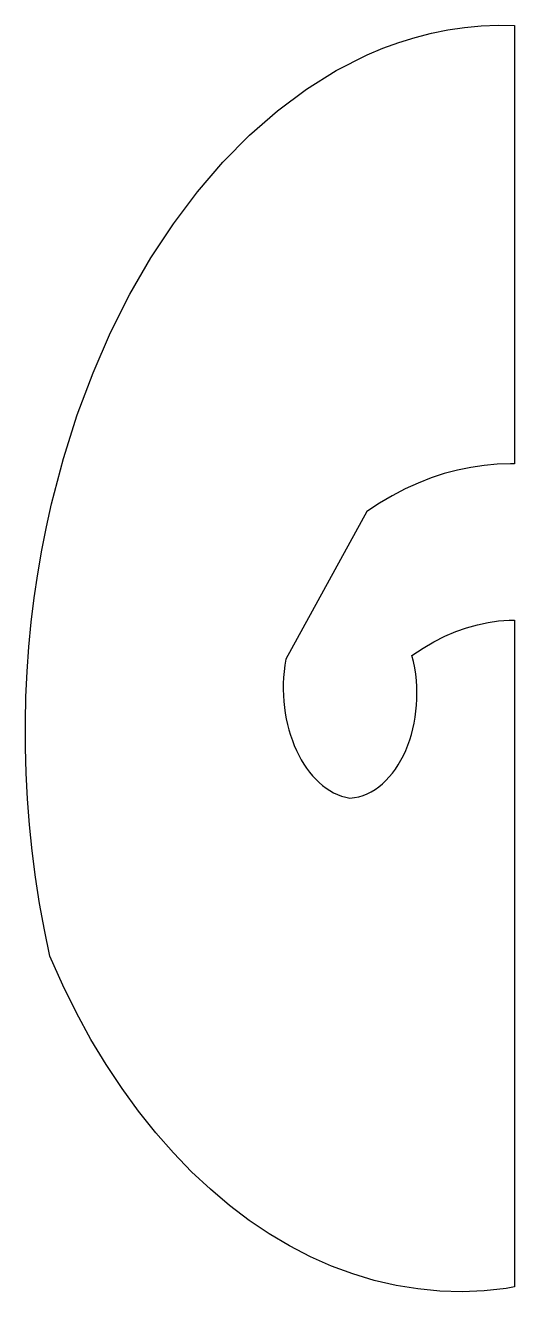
# Model space of a CAD drawing. Header units: centimetres. Extents: x -2.15 to 2.15, y -1.9 to 1.9.
# Drawn here: x 1.9273 to 2.1021, y 0.6011 to 1.0536 of the extents above; entities that cross this region are included whole.
import ezdxf

# ---------------------------------------------------------------- set-up
doc = ezdxf.new("R2010")
doc.units = ezdxf.units.CM
doc.header["$MEASUREMENT"] = 0
doc.layers.add('Layer 1', color=7, linetype='Continuous')

msp = doc.modelspace()

# ---------------------------------------------------------------- linework, layer by layer
at = {"layer": 'Layer 1', "color": 177}
msp.add_open_spline([(2.10212, 0.60283), (2.10212, 0.60283), (2.10212, 0.84106), (2.10212, 0.84106), (2.10212, 0.84106), (2.10212, 0.84106), (2.10011, 0.84106), (2.10011, 0.84106), (2.10011, 0.84106), (2.10011, 0.84106), (2.09638, 0.84079), (2.09638, 0.84079), (2.09638, 0.84079), (2.09638, 0.84079), (2.0926, 0.84025), (2.0926, 0.84025), (2.0926, 0.84025), (2.0926, 0.84025), (2.0888, 0.83944), (2.0888, 0.83944), (2.0888, 0.83944), (2.0888, 0.83944), (2.08496, 0.83835), (2.08496, 0.83835), (2.08496, 0.83835), (2.08496, 0.83835), (2.0811, 0.83697), (2.0811, 0.83697), (2.0811, 0.83697), (2.0811, 0.83697), (2.07721, 0.83531), (2.07721, 0.83531), (2.07721, 0.83531), (2.07721, 0.83531), (2.0733, 0.83334), (2.0733, 0.83334), (2.0733, 0.83334), (2.0733, 0.83334), (2.06938, 0.83108), (2.06938, 0.83108), (2.06938, 0.83108), (2.06938, 0.83108), (2.06544, 0.82849), (2.06544, 0.82849), (2.06544, 0.82849), (2.06544, 0.82849), (2.06598, 0.82626), (2.06598, 0.82626), (2.06598, 0.82626), (2.06598, 0.82626), (2.06642, 0.82401), (2.06642, 0.82401), (2.06642, 0.82401), (2.06642, 0.82401), (2.06677, 0.82177), (2.06677, 0.82177), (2.06677, 0.82177), (2.06677, 0.82177), (2.06701, 0.81952), (2.06701, 0.81952), (2.06701, 0.81952), (2.06701, 0.81952), (2.06717, 0.81728), (2.06717, 0.81728), (2.06717, 0.81728), (2.06717, 0.81728), (2.06722, 0.81505), (2.06722, 0.81505), (2.06722, 0.81505), (2.06722, 0.81505), (2.06719, 0.81284), (2.06719, 0.81284), (2.06719, 0.81284), (2.06719, 0.81284), (2.06708, 0.81065), (2.06708, 0.81065), (2.06708, 0.81065), (2.06708, 0.81065), (2.06687, 0.80849), (2.06687, 0.80849), (2.06687, 0.80849), (2.06687, 0.80849), (2.06658, 0.80636), (2.06658, 0.80636), (2.06658, 0.80636), (2.06658, 0.80636), (2.06621, 0.80426), (2.06621, 0.80426), (2.06621, 0.80426), (2.06621, 0.80426), (2.06576, 0.80222), (2.06576, 0.80222), (2.06576, 0.80222), (2.06576, 0.80222), (2.06523, 0.80021), (2.06523, 0.80021), (2.06523, 0.80021), (2.06523, 0.80021), (2.06462, 0.79825), (2.06462, 0.79825), (2.06462, 0.79825), (2.06462, 0.79825), (2.06395, 0.79635), (2.06395, 0.79635), (2.06395, 0.79635), (2.06395, 0.79635), (2.06319, 0.79451), (2.06319, 0.79451), (2.06319, 0.79451), (2.06319, 0.79451), (2.06238, 0.79274), (2.06238, 0.79274), (2.06238, 0.79274), (2.06238, 0.79274), (2.0615, 0.79104), (2.0615, 0.79104), (2.0615, 0.79104), (2.0615, 0.79104), (2.06054, 0.78942), (2.06054, 0.78942), (2.06054, 0.78942), (2.06054, 0.78942), (2.05953, 0.78787), (2.05953, 0.78787), (2.05953, 0.78787), (2.05953, 0.78787), (2.05846, 0.78641), (2.05846, 0.78641), (2.05846, 0.78641), (2.05846, 0.78641), (2.05733, 0.78505), (2.05733, 0.78505), (2.05733, 0.78505), (2.05733, 0.78505), (2.05614, 0.78377), (2.05614, 0.78377), (2.05614, 0.78377), (2.05614, 0.78377), (2.0549, 0.78261), (2.0549, 0.78261), (2.0549, 0.78261), (2.0549, 0.78261), (2.05361, 0.78154), (2.05361, 0.78154), (2.05361, 0.78154), (2.05361, 0.78154), (2.05226, 0.78058), (2.05226, 0.78058), (2.05226, 0.78058), (2.05226, 0.78058), (2.05088, 0.77975), (2.05088, 0.77975), (2.05088, 0.77975), (2.05088, 0.77975), (2.04944, 0.77902), (2.04944, 0.77902), (2.04944, 0.77902), (2.04944, 0.77902), (2.04796, 0.77843), (2.04796, 0.77843), (2.04796, 0.77843), (2.04796, 0.77843), (2.04644, 0.77797), (2.04644, 0.77797), (2.04644, 0.77797), (2.04644, 0.77797), (2.04488, 0.77764), (2.04488, 0.77764), (2.04488, 0.77764), (2.04488, 0.77764), (2.04328, 0.77745), (2.04328, 0.77745), (2.04328, 0.77745), (2.04328, 0.77745), (2.04178, 0.77776), (2.04178, 0.77776), (2.04178, 0.77776), (2.04178, 0.77776), (2.0403, 0.7782), (2.0403, 0.7782), (2.0403, 0.7782), (2.0403, 0.7782), (2.03886, 0.77875), (2.03886, 0.77875), (2.03886, 0.77875), (2.03886, 0.77875), (2.03746, 0.7794), (2.03746, 0.7794), (2.03746, 0.7794), (2.03746, 0.7794), (2.0361, 0.78016), (2.0361, 0.78016), (2.0361, 0.78016), (2.0361, 0.78016), (2.03477, 0.78103), (2.03477, 0.78103), (2.03477, 0.78103), (2.03477, 0.78103), (2.03349, 0.782), (2.03349, 0.782), (2.03349, 0.782), (2.03349, 0.782), (2.03225, 0.78306), (2.03225, 0.78306), (2.03225, 0.78306), (2.03225, 0.78306), (2.03106, 0.78421), (2.03106, 0.78421), (2.03106, 0.78421), (2.03106, 0.78421), (2.02992, 0.78545), (2.02992, 0.78545), (2.02992, 0.78545), (2.02992, 0.78545), (2.02883, 0.78677), (2.02883, 0.78677), (2.02883, 0.78677), (2.02883, 0.78677), (2.02778, 0.78817), (2.02778, 0.78817), (2.02778, 0.78817), (2.02778, 0.78817), (2.02679, 0.78965), (2.02679, 0.78965), (2.02679, 0.78965), (2.02679, 0.78965), (2.02586, 0.79121), (2.02586, 0.79121), (2.02586, 0.79121), (2.02586, 0.79121), (2.02498, 0.79283), (2.02498, 0.79283), (2.02498, 0.79283), (2.02498, 0.79283), (2.02416, 0.79451), (2.02416, 0.79451), (2.02416, 0.79451), (2.02416, 0.79451), (2.0234, 0.79626), (2.0234, 0.79626), (2.0234, 0.79626), (2.0234, 0.79626), (2.0227, 0.79806), (2.0227, 0.79806), (2.0227, 0.79806), (2.0227, 0.79806), (2.02206, 0.79992), (2.02206, 0.79992), (2.02206, 0.79992), (2.02206, 0.79992), (2.02149, 0.80182), (2.02149, 0.80182), (2.02149, 0.80182), (2.02149, 0.80182), (2.02098, 0.80378), (2.02098, 0.80378), (2.02098, 0.80378), (2.02098, 0.80378), (2.02055, 0.80577), (2.02055, 0.80577), (2.02055, 0.80577), (2.02055, 0.80577), (2.02019, 0.8078), (2.02019, 0.8078), (2.02019, 0.8078), (2.02019, 0.8078), (2.0199, 0.80987), (2.0199, 0.80987), (2.0199, 0.80987), (2.0199, 0.80987), (2.01968, 0.81196), (2.01968, 0.81196), (2.01968, 0.81196), (2.01968, 0.81196), (2.01953, 0.81409), (2.01953, 0.81409), (2.01953, 0.81409), (2.01953, 0.81409), (2.01947, 0.81623), (2.01947, 0.81623), (2.01947, 0.81623), (2.01947, 0.81623), (2.01948, 0.8184), (2.01948, 0.8184), (2.01948, 0.8184), (2.01948, 0.8184), (2.01957, 0.82058), (2.01957, 0.82058), (2.01957, 0.82058), (2.01957, 0.82058), (2.01975, 0.82277), (2.01975, 0.82277), (2.01975, 0.82277), (2.01975, 0.82277), (2.02001, 0.82496), (2.02001, 0.82496), (2.02001, 0.82496), (2.02001, 0.82496), (2.02036, 0.82716), (2.02036, 0.82716), (2.02036, 0.82716), (2.02036, 0.82716), (2.04927, 0.87989), (2.04927, 0.87989), (2.04927, 0.87989), (2.04927, 0.87989), (2.05379, 0.88286), (2.05379, 0.88286), (2.05379, 0.88286), (2.05379, 0.88286), (2.05835, 0.88554), (2.05835, 0.88554), (2.05835, 0.88554), (2.05835, 0.88554), (2.06296, 0.88794), (2.06296, 0.88794), (2.06296, 0.88794), (2.06296, 0.88794), (2.0676, 0.89005), (2.0676, 0.89005), (2.0676, 0.89005), (2.0676, 0.89005), (2.07227, 0.89187), (2.07227, 0.89187), (2.07227, 0.89187), (2.07227, 0.89187), (2.07697, 0.89342), (2.07697, 0.89342), (2.07697, 0.89342), (2.07697, 0.89342), (2.0817, 0.89468), (2.0817, 0.89468), (2.0817, 0.89468), (2.0817, 0.89468), (2.08642, 0.89566), (2.08642, 0.89566), (2.08642, 0.89566), (2.08642, 0.89566), (2.09117, 0.89636), (2.09117, 0.89636), (2.09117, 0.89636), (2.09117, 0.89636), (2.09591, 0.89678), (2.09591, 0.89678), (2.09591, 0.89678), (2.09591, 0.89678), (2.10065, 0.89693), (2.10065, 0.89693), (2.10065, 0.89693), (2.10065, 0.89693), (2.10212, 0.8969), (2.10212, 0.8969), (2.10212, 0.8969), (2.10212, 0.8969), (2.10212, 1.05352), (2.10212, 1.05352), (2.10212, 1.05352), (2.10212, 1.05352), (2.09622, 1.05361), (2.09622, 1.05361), (2.09622, 1.05361), (2.09622, 1.05361), (2.09018, 1.05338), (2.09018, 1.05338), (2.09018, 1.05338), (2.09018, 1.05338), (2.08419, 1.05283), (2.08419, 1.05283), (2.08419, 1.05283), (2.08419, 1.05283), (2.07825, 1.05195), (2.07825, 1.05195), (2.07825, 1.05195), (2.07825, 1.05195), (2.07236, 1.05077), (2.07236, 1.05077), (2.07236, 1.05077), (2.07236, 1.05077), (2.06653, 1.04928), (2.06653, 1.04928), (2.06653, 1.04928), (2.06653, 1.04928), (2.06077, 1.04749), (2.06077, 1.04749), (2.06077, 1.04749), (2.06077, 1.04749), (2.05507, 1.0454), (2.05507, 1.0454), (2.05507, 1.0454), (2.05507, 1.0454), (2.04944, 1.04303), (2.04944, 1.04303), (2.04944, 1.04303), (2.04944, 1.04303), (2.0384, 1.03744), (2.0384, 1.03744), (2.0384, 1.03744), (2.0384, 1.03744), (2.0277, 1.03077), (2.0277, 1.03077), (2.0277, 1.03077), (2.0277, 1.03077), (2.01736, 1.02306), (2.01736, 1.02306), (2.01736, 1.02306), (2.01736, 1.02306), (2.0074, 1.01435), (2.0074, 1.01435), (2.0074, 1.01435), (2.0074, 1.01435), (1.99788, 1.0047), (1.99788, 1.0047), (1.99788, 1.0047), (1.99788, 1.0047), (1.98882, 0.99414), (1.98882, 0.99414), (1.98882, 0.99414), (1.98882, 0.99414), (1.98025, 0.98272), (1.98025, 0.98272), (1.98025, 0.98272), (1.98025, 0.98272), (1.9722, 0.9705), (1.9722, 0.9705), (1.9722, 0.9705), (1.9722, 0.9705), (1.9647, 0.95751), (1.9647, 0.95751), (1.9647, 0.95751), (1.9647, 0.95751), (1.95779, 0.9438), (1.95779, 0.9438), (1.95779, 0.9438), (1.95779, 0.9438), (1.9515, 0.92942), (1.9515, 0.92942), (1.9515, 0.92942), (1.9515, 0.92942), (1.94586, 0.91441), (1.94586, 0.91441), (1.94586, 0.91441), (1.94586, 0.91441), (1.94091, 0.89881), (1.94091, 0.89881), (1.94091, 0.89881), (1.94091, 0.89881), (1.93667, 0.88268), (1.93667, 0.88268), (1.93667, 0.88268), (1.93667, 0.88268), (1.93483, 0.87443), (1.93483, 0.87443), (1.93483, 0.87443), (1.93483, 0.87443), (1.93318, 0.86606), (1.93318, 0.86606), (1.93318, 0.86606), (1.93318, 0.86606), (1.93173, 0.85759), (1.93173, 0.85759), (1.93173, 0.85759), (1.93173, 0.85759), (1.93047, 0.849), (1.93047, 0.849), (1.93047, 0.849), (1.93047, 0.849), (1.92942, 0.84031), (1.92942, 0.84031), (1.92942, 0.84031), (1.92942, 0.84031), (1.92857, 0.83154), (1.92857, 0.83154), (1.92857, 0.83154), (1.92857, 0.83154), (1.92794, 0.82267), (1.92794, 0.82267), (1.92794, 0.82267), (1.92794, 0.82267), (1.92753, 0.81372), (1.92753, 0.81372), (1.92753, 0.81372), (1.92753, 0.81372), (1.92732, 0.8047), (1.92732, 0.8047), (1.92732, 0.8047), (1.92732, 0.8047), (1.92735, 0.7956), (1.92735, 0.7956), (1.92735, 0.7956), (1.92735, 0.7956), (1.9276, 0.78644), (1.9276, 0.78644), (1.9276, 0.78644), (1.9276, 0.78644), (1.92808, 0.77721), (1.92808, 0.77721), (1.92808, 0.77721), (1.92808, 0.77721), (1.9288, 0.76794), (1.9288, 0.76794), (1.9288, 0.76794), (1.9288, 0.76794), (1.92976, 0.75861), (1.92976, 0.75861), (1.92976, 0.75861), (1.92976, 0.75861), (1.93096, 0.74924), (1.93096, 0.74924), (1.93096, 0.74924), (1.93096, 0.74924), (1.9324, 0.73984), (1.9324, 0.73984), (1.9324, 0.73984), (1.9324, 0.73984), (1.93411, 0.73041), (1.93411, 0.73041), (1.93411, 0.73041), (1.93411, 0.73041), (1.93606, 0.72095), (1.93606, 0.72095), (1.93606, 0.72095), (1.93606, 0.72095), (1.94069, 0.71062), (1.94069, 0.71062), (1.94069, 0.71062), (1.94069, 0.71062), (1.94559, 0.70073), (1.94559, 0.70073), (1.94559, 0.70073), (1.94559, 0.70073), (1.95076, 0.69127), (1.95076, 0.69127), (1.95076, 0.69127), (1.95076, 0.69127), (1.95619, 0.68225), (1.95619, 0.68225), (1.95619, 0.68225), (1.95619, 0.68225), (1.96186, 0.67368), (1.96186, 0.67368), (1.96186, 0.67368), (1.96186, 0.67368), (1.96776, 0.66556), (1.96776, 0.66556), (1.96776, 0.66556), (1.96776, 0.66556), (1.97388, 0.65789), (1.97388, 0.65789), (1.97388, 0.65789), (1.97388, 0.65789), (1.9802, 0.65069), (1.9802, 0.65069), (1.9802, 0.65069), (1.9802, 0.65069), (1.98671, 0.64395), (1.98671, 0.64395), (1.98671, 0.64395), (1.98671, 0.64395), (1.99341, 0.63769), (1.99341, 0.63769), (1.99341, 0.63769), (1.99341, 0.63769), (2.00027, 0.6319), (2.00027, 0.6319), (2.00027, 0.6319), (2.00027, 0.6319), (2.00729, 0.62659), (2.00729, 0.62659), (2.00729, 0.62659), (2.00729, 0.62659), (2.01445, 0.62177), (2.01445, 0.62177), (2.01445, 0.62177), (2.01445, 0.62177), (2.02174, 0.61744), (2.02174, 0.61744), (2.02174, 0.61744), (2.02174, 0.61744), (2.02916, 0.61361), (2.02916, 0.61361), (2.02916, 0.61361), (2.02916, 0.61361), (2.03667, 0.61028), (2.03667, 0.61028), (2.03667, 0.61028), (2.03667, 0.61028), (2.04428, 0.60745), (2.04428, 0.60745), (2.04428, 0.60745), (2.04428, 0.60745), (2.05197, 0.60514), (2.05197, 0.60514), (2.05197, 0.60514), (2.05197, 0.60514), (2.05974, 0.60334), (2.05974, 0.60334), (2.05974, 0.60334), (2.05974, 0.60334), (2.06756, 0.60207), (2.06756, 0.60207), (2.06756, 0.60207), (2.06756, 0.60207), (2.07541, 0.60132), (2.07541, 0.60132), (2.07541, 0.60132), (2.07541, 0.60132), (2.08331, 0.60111), (2.08331, 0.60111), (2.08331, 0.60111), (2.08331, 0.60111), (2.09121, 0.60143), (2.09121, 0.60143), (2.09121, 0.60143), (2.09121, 0.60143), (2.09913, 0.6023), (2.09913, 0.6023), (2.09913, 0.6023), (2.09913, 0.6023), (2.10212, 0.60283), (2.10212, 0.60283)], degree=3, knots=[0, 0, 0, 0, 0.00641, 0.00641, 0.00641, 0.00641, 0.012821, 0.012821, 0.012821, 0.012821, 0.019231, 0.019231, 0.019231, 0.019231, 0.025641, 0.025641, 0.025641, 0.025641, 0.032051, 0.032051, 0.032051, 0.032051, 0.038462, 0.038462, 0.038462, 0.038462, 0.044872, 0.044872, 0.044872, 0.044872, 0.051282, 0.051282, 0.051282, 0.051282, 0.057692, 0.057692, 0.057692, 0.057692, 0.064103, 0.064103, 0.064103, 0.064103, 0.070513, 0.070513, 0.070513, 0.070513, 0.076923, 0.076923, 0.076923, 0.076923, 0.083333, 0.083333, 0.083333, 0.083333, 0.089744, 0.089744, 0.089744, 0.089744, 0.096154, 0.096154, 0.096154, 0.096154, 0.102564, 0.102564, 0.102564, 0.102564, 0.108974, 0.108974, 0.108974, 0.108974, 0.115385, 0.115385, 0.115385, 0.115385, 0.121795, 0.121795, 0.121795, 0.121795, 0.128205, 0.128205, 0.128205, 0.128205, 0.134615, 0.134615, 0.134615, 0.134615, 0.141026, 0.141026, 0.141026, 0.141026, 0.147436, 0.147436, 0.147436, 0.147436, 0.153846, 0.153846, 0.153846, 0.153846, 0.160256, 0.160256, 0.160256, 0.160256, 0.166667, 0.166667, 0.166667, 0.166667, 0.173077, 0.173077, 0.173077, 0.173077, 0.179487, 0.179487, 0.179487, 0.179487, 0.185897, 0.185897, 0.185897, 0.185897, 0.192308, 0.192308, 0.192308, 0.192308, 0.198718, 0.198718, 0.198718, 0.198718, 0.205128, 0.205128, 0.205128, 0.205128, 0.211538, 0.211538, 0.211538, 0.211538, 0.217949, 0.217949, 0.217949, 0.217949, 0.224359, 0.224359, 0.224359, 0.224359, 0.230769, 0.230769, 0.230769, 0.230769, 0.237179, 0.237179, 0.237179, 0.237179, 0.24359, 0.24359, 0.24359, 0.24359, 0.25, 0.25, 0.25, 0.25, 0.25641, 0.25641, 0.25641, 0.25641, 0.262821, 0.262821, 0.262821, 0.262821, 0.269231, 0.269231, 0.269231, 0.269231, 0.275641, 0.275641, 0.275641, 0.275641, 0.282051, 0.282051, 0.282051, 0.282051, 0.288462, 0.288462, 0.288462, 0.288462, 0.294872, 0.294872, 0.294872, 0.294872, 0.301282, 0.301282, 0.301282, 0.301282, 0.307692, 0.307692, 0.307692, 0.307692, 0.314103, 0.314103, 0.314103, 0.314103, 0.320513, 0.320513, 0.320513, 0.320513, 0.326923, 0.326923, 0.326923, 0.326923, 0.333333, 0.333333, 0.333333, 0.333333, 0.339744, 0.339744, 0.339744, 0.339744, 0.346154, 0.346154, 0.346154, 0.346154, 0.352564, 0.352564, 0.352564, 0.352564, 0.358974, 0.358974, 0.358974, 0.358974, 0.365385, 0.365385, 0.365385, 0.365385, 0.371795, 0.371795, 0.371795, 0.371795, 0.378205, 0.378205, 0.378205, 0.378205, 0.384615, 0.384615, 0.384615, 0.384615, 0.391026, 0.391026, 0.391026, 0.391026, 0.397436, 0.397436, 0.397436, 0.397436, 0.403846, 0.403846, 0.403846, 0.403846, 0.410256, 0.410256, 0.410256, 0.410256, 0.416667, 0.416667, 0.416667, 0.416667, 0.423077, 0.423077, 0.423077, 0.423077, 0.429487, 0.429487, 0.429487, 0.429487, 0.435897, 0.435897, 0.435897, 0.435897, 0.442308, 0.442308, 0.442308, 0.442308, 0.448718, 0.448718, 0.448718, 0.448718, 0.455128, 0.455128, 0.455128, 0.455128, 0.461538, 0.461538, 0.461538, 0.461538, 0.467949, 0.467949, 0.467949, 0.467949, 0.474359, 0.474359, 0.474359, 0.474359, 0.480769, 0.480769, 0.480769, 0.480769, 0.487179, 0.487179, 0.487179, 0.487179, 0.49359, 0.49359, 0.49359, 0.49359, 0.5, 0.5, 0.5, 0.5, 0.50641, 0.50641, 0.50641, 0.50641, 0.512821, 0.512821, 0.512821, 0.512821, 0.519231, 0.519231, 0.519231, 0.519231, 0.525641, 0.525641, 0.525641, 0.525641, 0.532051, 0.532051, 0.532051, 0.532051, 0.538462, 0.538462, 0.538462, 0.538462, 0.544872, 0.544872, 0.544872, 0.544872, 0.551282, 0.551282, 0.551282, 0.551282, 0.557692, 0.557692, 0.557692, 0.557692, 0.564103, 0.564103, 0.564103, 0.564103, 0.570513, 0.570513, 0.570513, 0.570513, 0.576923, 0.576923, 0.576923, 0.576923, 0.583333, 0.583333, 0.583333, 0.583333, 0.589744, 0.589744, 0.589744, 0.589744, 0.596154, 0.596154, 0.596154, 0.596154, 0.602564, 0.602564, 0.602564, 0.602564, 0.608974, 0.608974, 0.608974, 0.608974, 0.615385, 0.615385, 0.615385, 0.615385, 0.621795, 0.621795, 0.621795, 0.621795, 0.628205, 0.628205, 0.628205, 0.628205, 0.634615, 0.634615, 0.634615, 0.634615, 0.641026, 0.641026, 0.641026, 0.641026, 0.647436, 0.647436, 0.647436, 0.647436, 0.653846, 0.653846, 0.653846, 0.653846, 0.660256, 0.660256, 0.660256, 0.660256, 0.666667, 0.666667, 0.666667, 0.666667, 0.673077, 0.673077, 0.673077, 0.673077, 0.679487, 0.679487, 0.679487, 0.679487, 0.685897, 0.685897, 0.685897, 0.685897, 0.692308, 0.692308, 0.692308, 0.692308, 0.698718, 0.698718, 0.698718, 0.698718, 0.705128, 0.705128, 0.705128, 0.705128, 0.711538, 0.711538, 0.711538, 0.711538, 0.717949, 0.717949, 0.717949, 0.717949, 0.724359, 0.724359, 0.724359, 0.724359, 0.730769, 0.730769, 0.730769, 0.730769, 0.737179, 0.737179, 0.737179, 0.737179, 0.74359, 0.74359, 0.74359, 0.74359, 0.75, 0.75, 0.75, 0.75, 0.75641, 0.75641, 0.75641, 0.75641, 0.762821, 0.762821, 0.762821, 0.762821, 0.769231, 0.769231, 0.769231, 0.769231, 0.775641, 0.775641, 0.775641, 0.775641, 0.782051, 0.782051, 0.782051, 0.782051, 0.788462, 0.788462, 0.788462, 0.788462, 0.794872, 0.794872, 0.794872, 0.794872, 0.801282, 0.801282, 0.801282, 0.801282, 0.807692, 0.807692, 0.807692, 0.807692, 0.814103, 0.814103, 0.814103, 0.814103, 0.820513, 0.820513, 0.820513, 0.820513, 0.826923, 0.826923, 0.826923, 0.826923, 0.833333, 0.833333, 0.833333, 0.833333, 0.839744, 0.839744, 0.839744, 0.839744, 0.846154, 0.846154, 0.846154, 0.846154, 0.852564, 0.852564, 0.852564, 0.852564, 0.858974, 0.858974, 0.858974, 0.858974, 0.865385, 0.865385, 0.865385, 0.865385, 0.871795, 0.871795, 0.871795, 0.871795, 0.878205, 0.878205, 0.878205, 0.878205, 0.884615, 0.884615, 0.884615, 0.884615, 0.891026, 0.891026, 0.891026, 0.891026, 0.897436, 0.897436, 0.897436, 0.897436, 0.903846, 0.903846, 0.903846, 0.903846, 0.910256, 0.910256, 0.910256, 0.910256, 0.916667, 0.916667, 0.916667, 0.916667, 0.923077, 0.923077, 0.923077, 0.923077, 0.929487, 0.929487, 0.929487, 0.929487, 0.935897, 0.935897, 0.935897, 0.935897, 0.942308, 0.942308, 0.942308, 0.942308, 0.948718, 0.948718, 0.948718, 0.948718, 0.955128, 0.955128, 0.955128, 0.955128, 0.961538, 0.961538, 0.961538, 0.961538, 0.967949, 0.967949, 0.967949, 0.967949, 0.974359, 0.974359, 0.974359, 0.974359, 0.980769, 0.980769, 0.980769, 0.980769, 0.987179, 0.987179, 0.987179, 0.987179, 1, 1, 1, 1], dxfattribs=at)

doc.saveas('drawing.dxf')
